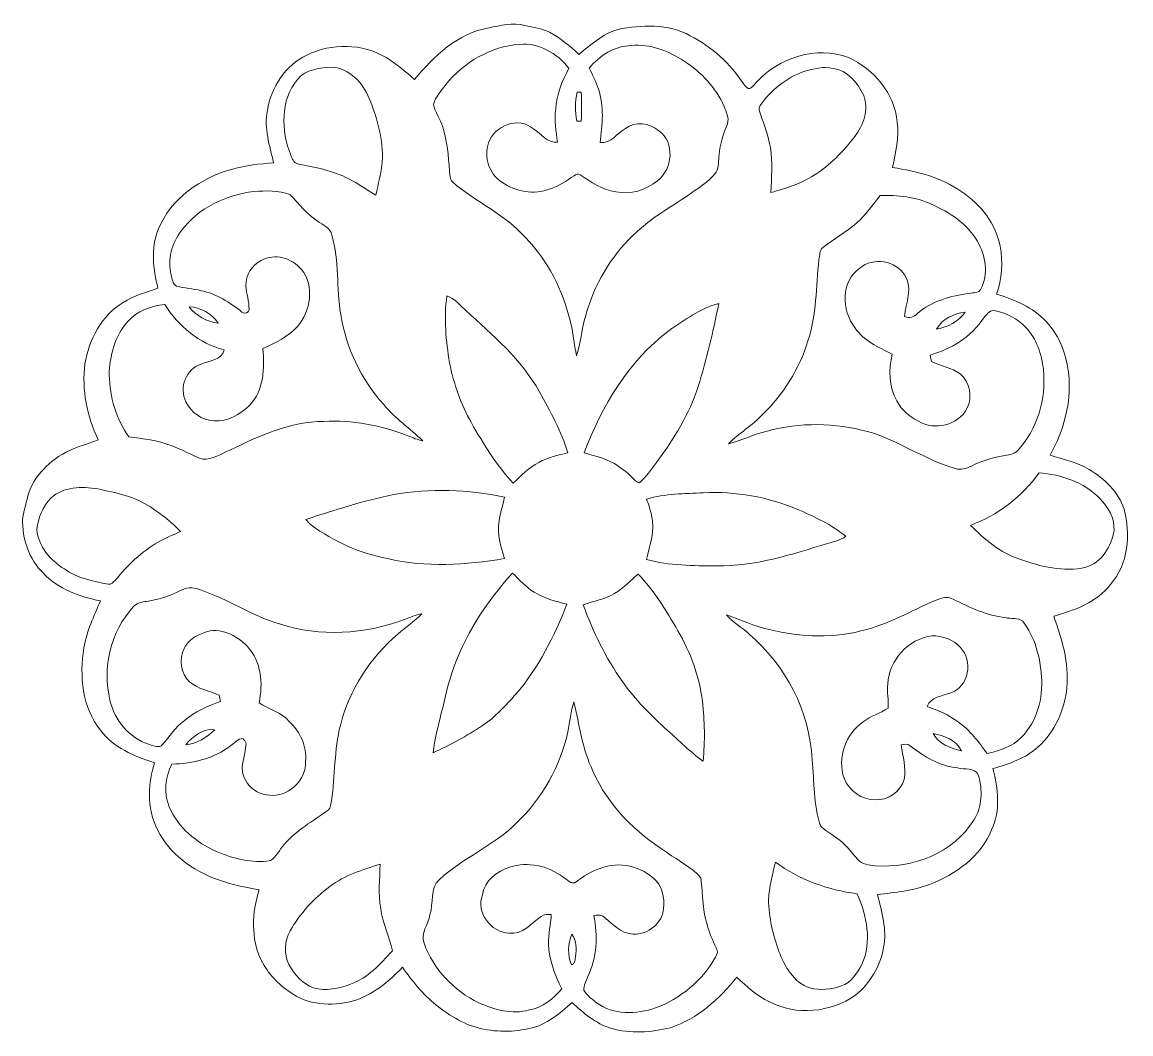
# Model space of a CAD drawing. Header units: centimetres. Extents: x -16.2 to 16.3, y -14.9 to 14.9.
import ezdxf

# ---------------------------------------------------------------- set-up
doc = ezdxf.new("R2010")
doc.units = ezdxf.units.CM
doc.header["$MEASUREMENT"] = 0
doc.layers.add('Layer 1', color=7, linetype='Continuous')

msp = doc.modelspace()

# ---------------------------------------------------------------- linework, layer by layer
at = {"layer": 'Layer 1', "color": 254, "lineweight": 9}
for points, knots in [([(-2.53051, 14.68573), (-2.18549, 14.75487), (-1.82284, 14.85189), (-1.47323, 14.75593), (-1.47323, 14.75593), (-1.23193, 14.69173), (-0.97335, 14.67444), (-0.74933, 14.55626), (-0.74933, 14.55626), (-0.43113, 14.38375), (-0.14644, 14.15586), (0.1118, 13.90362), (0.1118, 13.90362), (0.46316, 14.1869), (0.80994, 14.50722), (1.25339, 14.63705), (1.25339, 14.63705), (1.95436, 14.7778), (2.73646, 14.80814), (3.38169, 14.45325), (3.38169, 14.45325), (4.0234, 14.13363), (4.56456, 13.62669), (4.95896, 13.0312), (4.95896, 13.0312), (4.99459, 12.98534), (5.02881, 12.93489), (5.08067, 12.90526), (5.08067, 12.90526), (5.19109, 12.88304), (5.24401, 13.02379), (5.32127, 13.07671), (5.32127, 13.07671), (5.97814, 13.81402), (7.08692, 14.1675), (8.02848, 13.81084), (8.02848, 13.81084), (8.78061, 13.47429), (9.37962, 12.75427), (9.46147, 11.91819), (9.46147, 11.91819), (9.53555, 11.46452), (9.40679, 11.02319), (9.32529, 10.58222), (9.32529, 10.58222), (10.03791, 10.47744), (10.76145, 10.2947), (11.35412, 9.86679), (11.35412, 9.86679), (11.91186, 9.50589), (12.35001, 8.93439), (12.4823, 8.27646), (12.4823, 8.27646), (12.56697, 7.8055), (12.53416, 7.31832), (12.37647, 6.86712), (12.37647, 6.86712), (12.91022, 6.70695), (13.44433, 6.48082), (13.83027, 6.06349), (13.83027, 6.06349), (14.52101, 5.33712), (14.63672, 4.22481), (14.40565, 3.28431), (14.40565, 3.28431), (14.31216, 2.88037), (14.14847, 2.49761), (13.95127, 2.1346), (13.95127, 2.1346), (14.33439, 2.00337), (14.74714, 1.93705), (15.09568, 1.71938), (15.09568, 1.71938), (15.54194, 1.45162), (15.95399, 1.06216), (16.1205, 0.55663), (16.1205, 0.55663), (16.31982, -0.18668), (16.24609, -1.06298), (15.72151, -1.6627), (15.72151, -1.6627), (15.31722, -2.18587), (14.66811, -2.41976), (14.05428, -2.59121), (14.05428, -2.59121), (14.30264, -3.25866), (14.51289, -3.96281), (14.44057, -4.68389), (14.44057, -4.68389), (14.37813, -5.33723), (14.09838, -5.98281), (13.60237, -6.42273), (13.60237, -6.42273), (13.22878, -6.76316), (12.74724, -6.93426), (12.26852, -7.06478), (12.26852, -7.06478), (12.42762, -7.64934), (12.49782, -8.30092), (12.23324, -8.86501), (12.23324, -8.86501), (11.91786, -9.65064), (11.17667, -10.16676), (10.41291, -10.46627), (10.41291, -10.46627), (9.92149, -10.64795), (9.39938, -10.71039), (8.8815, -10.75801), (8.8815, -10.75801), (9.00109, -11.26672), (9.17113, -11.79306), (9.05577, -12.31976), (9.05577, -12.31976), (8.97569, -12.87009), (8.66031, -13.36892), (8.23662, -13.72099), (8.23662, -13.72099), (7.51449, -14.22794), (6.49496, -14.3313), (5.70897, -13.91114), (5.70897, -13.91114), (5.34772, -13.73511), (5.04081, -13.46946), (4.75259, -13.19359), (4.75259, -13.19359), (4.23612, -13.83036), (3.59795, -14.41667), (2.8042, -14.67314), (2.8042, -14.67314), (2.23305, -14.81178), (1.61922, -14.85376), (1.04877, -14.69078), (1.04877, -14.69078), (0.60745, -14.55108), (0.24444, -14.24593), (-0.08505, -13.93231), (-0.08505, -13.93231), (-0.38315, -14.1976), (-0.69324, -14.46148), (-1.06683, -14.61458), (-1.06683, -14.61458), (-1.5833, -14.79556), (-2.1481, -14.82378), (-2.68256, -14.71406), (-2.68256, -14.71406), (-3.20961, -14.62622), (-3.67139, -14.3253), (-4.08449, -14.00251), (-4.08449, -14.00251), (-4.47537, -13.69595), (-4.77276, -13.29449), (-5.06945, -12.90114), (-5.06945, -12.90114), (-5.48255, -13.33259), (-5.9581, -13.73616), (-6.54688, -13.8935), (-6.54688, -13.8935), (-7.14872, -14.05084), (-7.85428, -14.01592), (-8.36439, -13.62574), (-8.36439, -13.62574), (-8.72388, -13.40349), (-9.0068, -13.07682), (-9.20859, -12.70817), (-9.20859, -12.70817), (-9.52292, -12.06082), (-9.488, -11.29565), (-9.27527, -10.62219), (-9.27527, -10.62219), (-10.07678, -10.49273), (-10.90123, -10.27506), (-11.53411, -9.74131), (-11.53411, -9.74131), (-12.12325, -9.28905), (-12.52542, -8.56091), (-12.49261, -7.80809), (-12.49261, -7.80809), (-12.50143, -7.49553), (-12.43828, -7.18896), (-12.34727, -6.89228), (-12.34727, -6.89228), (-12.94205, -6.70883), (-13.55271, -6.4506), (-13.93688, -5.9366), (-13.93688, -5.9366), (-14.46852, -5.26421), (-14.55671, -4.34416), (-14.41984, -3.52254), (-14.41984, -3.52254), (-14.33975, -3.03641), (-14.13056, -2.58768), (-13.93194, -2.14177), (-13.93194, -2.14177), (-14.54613, -2.01759), (-15.17125, -1.79816), (-15.60905, -1.32791), (-15.60905, -1.32791), (-16.03873, -0.92116), (-16.23241, -0.31085), (-16.22181, 0.26806), (-16.22181, 0.26806), (-16.17455, 0.52594), (-16.10647, 0.78029), (-16.0405, 1.03394), (-16.0405, 1.03394), (-15.82707, 1.62519), (-15.31765, 2.07004), (-14.75039, 2.31381), (-14.75039, 2.31381), (-14.50979, 2.42776), (-14.24592, 2.48068), (-14.00356, 2.59074), (-14.00356, 2.59074), (-14.33164, 3.2776), (-14.48651, 4.05795), (-14.38985, 4.81677), (-14.38985, 4.81677), (-14.27767, 5.53185), (-13.9016, 6.2367), (-13.26837, 6.61735), (-13.26837, 6.61735), (-12.96039, 6.83043), (-12.59104, 6.91298), (-12.24461, 7.03892), (-12.24461, 7.03892), (-12.38784, 7.60195), (-12.4598, 8.20697), (-12.2372, 8.76118), (-12.2372, 8.76118), (-11.87207, 9.67629), (-10.98695, 10.28447), (-10.05949, 10.53318), (-10.05949, 10.53318), (-9.66685, 10.65277), (-9.25799, 10.68664), (-8.85158, 10.72121), (-8.85158, 10.72121), (-8.96553, 11.22392), (-9.13698, 11.74109), (-9.0315, 12.26074), (-9.0315, 12.26074), (-8.91931, 12.93772), (-8.50799, 13.59318), (-7.87192, 13.88634), (-7.87192, 13.88634), (-7.14908, 14.24405), (-6.24314, 14.23029), (-5.54711, 13.81437), (-5.54711, 13.81437), (-5.24408, 13.63304), (-4.97561, 13.40232), (-4.71632, 13.16385), (-4.71632, 13.16385), (-4.14623, 13.84435), (-3.44244, 14.53474), (-2.53051, 14.68573), (-2.53051, 14.68573), (-2.53051, 14.68573), (-2.53051, 14.68573), (-2.53051, 14.68573)], [0, 0, 0, 0, 0.01515152, 0.01515152, 0.01515152, 0.01515152, 0.03030303, 0.03030303, 0.03030303, 0.03030303, 0.04545455, 0.04545455, 0.04545455, 0.04545455, 0.06060606, 0.06060606, 0.06060606, 0.06060606, 0.07575758, 0.07575758, 0.07575758, 0.07575758, 0.09090909, 0.09090909, 0.09090909, 0.09090909, 0.10606061, 0.10606061, 0.10606061, 0.10606061, 0.12121212, 0.12121212, 0.12121212, 0.12121212, 0.13636364, 0.13636364, 0.13636364, 0.13636364, 0.15151515, 0.15151515, 0.15151515, 0.15151515, 0.16666667, 0.16666667, 0.16666667, 0.16666667, 0.18181818, 0.18181818, 0.18181818, 0.18181818, 0.1969697, 0.1969697, 0.1969697, 0.1969697, 0.21212121, 0.21212121, 0.21212121, 0.21212121, 0.22727273, 0.22727273, 0.22727273, 0.22727273, 0.24242424, 0.24242424, 0.24242424, 0.24242424, 0.25757576, 0.25757576, 0.25757576, 0.25757576, 0.27272727, 0.27272727, 0.27272727, 0.27272727, 0.28787879, 0.28787879, 0.28787879, 0.28787879, 0.3030303, 0.3030303, 0.3030303, 0.3030303, 0.31818182, 0.31818182, 0.31818182, 0.31818182, 0.33333333, 0.33333333, 0.33333333, 0.33333333, 0.34848485, 0.34848485, 0.34848485, 0.34848485, 0.36363636, 0.36363636, 0.36363636, 0.36363636, 0.37878788, 0.37878788, 0.37878788, 0.37878788, 0.39393939, 0.39393939, 0.39393939, 0.39393939, 0.40909091, 0.40909091, 0.40909091, 0.40909091, 0.42424242, 0.42424242, 0.42424242, 0.42424242, 0.43939394, 0.43939394, 0.43939394, 0.43939394, 0.45454545, 0.45454545, 0.45454545, 0.45454545, 0.46969697, 0.46969697, 0.46969697, 0.46969697, 0.48484848, 0.48484848, 0.48484848, 0.48484848, 0.5, 0.5, 0.5, 0.5, 0.51515152, 0.51515152, 0.51515152, 0.51515152, 0.53030303, 0.53030303, 0.53030303, 0.53030303, 0.54545455, 0.54545455, 0.54545455, 0.54545455, 0.56060606, 0.56060606, 0.56060606, 0.56060606, 0.57575758, 0.57575758, 0.57575758, 0.57575758, 0.59090909, 0.59090909, 0.59090909, 0.59090909, 0.60606061, 0.60606061, 0.60606061, 0.60606061, 0.62121212, 0.62121212, 0.62121212, 0.62121212, 0.63636364, 0.63636364, 0.63636364, 0.63636364, 0.65151515, 0.65151515, 0.65151515, 0.65151515, 0.66666667, 0.66666667, 0.66666667, 0.66666667, 0.68181818, 0.68181818, 0.68181818, 0.68181818, 0.6969697, 0.6969697, 0.6969697, 0.6969697, 0.71212121, 0.71212121, 0.71212121, 0.71212121, 0.72727273, 0.72727273, 0.72727273, 0.72727273, 0.74242424, 0.74242424, 0.74242424, 0.74242424, 0.75757576, 0.75757576, 0.75757576, 0.75757576, 0.77272727, 0.77272727, 0.77272727, 0.77272727, 0.78787879, 0.78787879, 0.78787879, 0.78787879, 0.8030303, 0.8030303, 0.8030303, 0.8030303, 0.81818182, 0.81818182, 0.81818182, 0.81818182, 0.83333333, 0.83333333, 0.83333333, 0.83333333, 0.84848485, 0.84848485, 0.84848485, 0.84848485, 0.86363636, 0.86363636, 0.86363636, 0.86363636, 0.87878788, 0.87878788, 0.87878788, 0.87878788, 0.89393939, 0.89393939, 0.89393939, 0.89393939, 0.90909091, 0.90909091, 0.90909091, 0.90909091, 0.92424242, 0.92424242, 0.92424242, 0.92424242, 0.93939394, 0.93939394, 0.93939394, 0.93939394, 0.95454545, 0.95454545, 0.95454545, 0.95454545, 0.96969697, 0.96969697, 0.96969697, 0.96969697, 1, 1, 1, 1]), ([(-3.79416, 13.0185), (-3.92821, 12.83753), (-4.09331, 12.65937), (-4.15576, 12.43783), (-4.15576, 12.43783), (-4.1046, 12.20429), (-3.95291, 12.00391), (-3.88235, 11.77496), (-3.88235, 11.77496), (-3.75429, 11.35904), (-3.71619, 10.92124), (-3.68727, 10.48873), (-3.68727, 10.48873), (-3.66681, 10.37725), (-3.68762, 10.24002), (-3.59484, 10.15889), (-3.59484, 10.15889), (-2.91539, 9.56939), (-2.05708, 9.20568), (-1.45136, 8.52658), (-1.45136, 8.52658), (-0.80543, 7.85278), (-0.35634, 6.99941), (-0.14538, 6.09171), (-0.14538, 6.09171), (-0.0533, 5.75022), (-0.03143, 5.39533), (0.04653, 5.05066), (0.04653, 5.05066), (0.18659, 5.49904), (0.20669, 5.97671), (0.36721, 6.42015), (0.36721, 6.42015), (0.64626, 7.2901), (1.13768, 8.09902), (1.8263, 8.70474), (1.8263, 8.70474), (2.26939, 9.12489), (2.80808, 9.41982), (3.30902, 9.76236), (3.30902, 9.76236), (3.60183, 9.96874), (3.92074, 10.15395), (4.14122, 10.44464), (4.14122, 10.44464), (4.24036, 10.59704), (4.2019, 10.78718), (4.23118, 10.95828), (4.23118, 10.95828), (4.24706, 11.2779), (4.36841, 11.57423), (4.47354, 11.87127), (4.47354, 11.87127), (4.54092, 12.04907), (4.4305, 12.21629), (4.379, 12.37927), (4.379, 12.37927), (4.13805, 12.93313), (3.70449, 13.38222), (3.20425, 13.71065), (3.20425, 13.71065), (2.74634, 14.00628), (2.20836, 14.22042), (1.65308, 14.16538), (1.65308, 14.16538), (1.16061, 14.15868), (0.71787, 13.87187), (0.41448, 13.50004), (0.41448, 13.50004), (0.51185, 13.29931), (0.62227, 13.10246), (0.68718, 12.88797), (0.68718, 12.88797), (0.86357, 12.37997), (0.80077, 11.84164), (0.73833, 11.32023), (0.73833, 11.32023), (1.05371, 11.28425), (1.2361, 11.59363), (1.48022, 11.7291), (1.48022, 11.7291), (1.76527, 11.94994), (2.20024, 11.89455), (2.46377, 11.66489), (2.46377, 11.66489), (2.94002, 11.32199), (2.87017, 10.52683), (2.41826, 10.19416), (2.41826, 10.19416), (2.08171, 9.92147), (1.62839, 9.77471), (1.198, 9.87278), (1.198, 9.87278), (0.80359, 9.92394), (0.46951, 10.15254), (0.15025, 10.37161), (0.15025, 10.37161), (0.09381, 10.41818), (0.02819, 10.36985), (-0.02402, 10.34233), (-0.02402, 10.34233), (-0.24945, 10.19452), (-0.47346, 10.03471), (-0.73416, 9.95533), (-0.73416, 9.95533), (-1.19807, 9.77542), (-1.75087, 9.86573), (-2.15021, 10.15536), (-2.15021, 10.15536), (-2.52663, 10.38995), (-2.67338, 10.89584), (-2.54144, 11.30788), (-2.54144, 11.30788), (-2.3647, 11.81835), (-1.65315, 12.09352), (-1.21994, 11.71993), (-1.21994, 11.71993), (-0.99663, 11.58199), (-0.81178, 11.29342), (-0.51791, 11.32411), (-0.51791, 11.32411), (-0.54649, 11.64867), (-0.62092, 11.97146), (-0.56483, 12.29919), (-0.56483, 12.29919), (-0.55001, 12.72781), (-0.37257, 13.12539), (-0.17889, 13.49969), (-0.17889, 13.49969), (-0.52179, 13.93643), (-1.05696, 14.25605), (-1.62704, 14.1989), (-1.62704, 14.1989), (-2.47583, 14.14704), (-3.26288, 13.66832), (-3.79416, 13.0185), (-3.79416, 13.0185), (-3.79416, 13.0185), (-3.79416, 13.0185), (-3.79416, 13.0185)], [0, 0, 0, 0, 0.02777778, 0.02777778, 0.02777778, 0.02777778, 0.05555556, 0.05555556, 0.05555556, 0.05555556, 0.08333333, 0.08333333, 0.08333333, 0.08333333, 0.11111111, 0.11111111, 0.11111111, 0.11111111, 0.13888889, 0.13888889, 0.13888889, 0.13888889, 0.16666667, 0.16666667, 0.16666667, 0.16666667, 0.19444444, 0.19444444, 0.19444444, 0.19444444, 0.22222222, 0.22222222, 0.22222222, 0.22222222, 0.25, 0.25, 0.25, 0.25, 0.27777778, 0.27777778, 0.27777778, 0.27777778, 0.30555556, 0.30555556, 0.30555556, 0.30555556, 0.33333333, 0.33333333, 0.33333333, 0.33333333, 0.36111111, 0.36111111, 0.36111111, 0.36111111, 0.38888889, 0.38888889, 0.38888889, 0.38888889, 0.41666667, 0.41666667, 0.41666667, 0.41666667, 0.44444444, 0.44444444, 0.44444444, 0.44444444, 0.47222222, 0.47222222, 0.47222222, 0.47222222, 0.5, 0.5, 0.5, 0.5, 0.52777778, 0.52777778, 0.52777778, 0.52777778, 0.55555556, 0.55555556, 0.55555556, 0.55555556, 0.58333333, 0.58333333, 0.58333333, 0.58333333, 0.61111111, 0.61111111, 0.61111111, 0.61111111, 0.63888889, 0.63888889, 0.63888889, 0.63888889, 0.66666667, 0.66666667, 0.66666667, 0.66666667, 0.69444444, 0.69444444, 0.69444444, 0.69444444, 0.72222222, 0.72222222, 0.72222222, 0.72222222, 0.75, 0.75, 0.75, 0.75, 0.77777778, 0.77777778, 0.77777778, 0.77777778, 0.80555556, 0.80555556, 0.80555556, 0.80555556, 0.83333333, 0.83333333, 0.83333333, 0.83333333, 0.86111111, 0.86111111, 0.86111111, 0.86111111, 0.88888889, 0.88888889, 0.88888889, 0.88888889, 0.91666667, 0.91666667, 0.91666667, 0.91666667, 0.94444444, 0.94444444, 0.94444444, 0.94444444, 1, 1, 1, 1]), ([(-8.14603, 13.17337), (-8.65755, 12.55777), (-8.63004, 11.66101), (-8.34606, 10.94946), (-8.34606, 10.94946), (-8.30478, 10.85174), (-8.26597, 10.72157), (-8.14991, 10.69229), (-8.14991, 10.69229), (-7.6352, 10.59315), (-7.10921, 10.49473), (-6.63931, 10.25167), (-6.63931, 10.25167), (-6.36168, 10.11479), (-6.11685, 9.92076), (-5.84344, 9.77577), (-5.84344, 9.77577), (-5.77889, 10.10103), (-5.69316, 10.42276), (-5.65788, 10.75296), (-5.65788, 10.75296), (-5.62896, 11.39396), (-5.79935, 12.02614), (-6.04241, 12.61422), (-6.04241, 12.61422), (-6.22727, 13.06613), (-6.61497, 13.49934), (-7.13249, 13.52932), (-7.13249, 13.52932), (-7.49021, 13.51133), (-7.9019, 13.47006), (-8.14603, 13.17337), (-8.14603, 13.17337), (-8.14603, 13.17337), (-8.14603, 13.17337), (-8.14603, 13.17337)], [0, 0, 0, 0, 0.1, 0.1, 0.1, 0.1, 0.2, 0.2, 0.2, 0.2, 0.3, 0.3, 0.3, 0.3, 0.4, 0.4, 0.4, 0.4, 0.5, 0.5, 0.5, 0.5, 0.6, 0.6, 0.6, 0.6, 0.7, 0.7, 0.7, 0.7, 0.8, 0.8, 0.8, 0.8, 1, 1, 1, 1]), ([(6.72074, 13.40585), (6.20145, 13.21641), (5.74919, 12.85199), (5.43169, 12.40185), (5.43169, 12.40185), (5.3703, 12.32494), (5.41934, 12.22652), (5.44439, 12.14573), (5.44439, 12.14573), (5.56821, 11.82823), (5.68039, 11.50403), (5.73754, 11.16712), (5.73754, 11.16712), (5.80281, 10.73144), (5.77282, 10.28977), (5.7513, 9.85197), (5.7513, 9.85197), (6.19016, 9.96944), (6.63219, 10.10844), (7.01742, 10.35574), (7.01742, 10.35574), (7.48662, 10.64889), (7.8722, 11.05882), (8.21157, 11.49097), (8.21157, 11.49097), (8.47087, 11.82717), (8.62891, 12.28649), (8.47616, 12.70171), (8.47616, 12.70171), (8.29906, 13.06507), (8.00908, 13.44713), (7.57552, 13.4951), (7.57552, 13.4951), (7.28941, 13.56813), (6.99696, 13.47605), (6.72074, 13.40585), (6.72074, 13.40585), (6.72074, 13.40585), (6.72074, 13.40585), (6.72074, 13.40585)], [0, 0, 0, 0, 0.09090909, 0.09090909, 0.09090909, 0.09090909, 0.18181818, 0.18181818, 0.18181818, 0.18181818, 0.27272727, 0.27272727, 0.27272727, 0.27272727, 0.36363636, 0.36363636, 0.36363636, 0.36363636, 0.45454545, 0.45454545, 0.45454545, 0.45454545, 0.54545455, 0.54545455, 0.54545455, 0.54545455, 0.63636364, 0.63636364, 0.63636364, 0.63636364, 0.72727273, 0.72727273, 0.72727273, 0.72727273, 0.81818182, 0.81818182, 0.81818182, 0.81818182, 1, 1, 1, 1]), ([(0.0617, 12.79237), (-0.00815, 12.51403), (-0.00568, 12.22793), (0.05606, 11.94782), (0.05606, 11.94782), (0.08746, 11.94782), (0.15096, 11.94782), (0.18271, 11.94782), (0.18271, 11.94782), (0.19505, 12.22969), (0.19505, 12.51227), (0.18235, 12.79414), (0.18235, 12.79414), (0.15201, 12.79378), (0.09169, 12.79272), (0.0617, 12.79237), (0.0617, 12.79237), (0.0617, 12.79237), (0.0617, 12.79237), (0.0617, 12.79237)], [0, 0, 0, 0, 0.16666667, 0.16666667, 0.16666667, 0.16666667, 0.33333333, 0.33333333, 0.33333333, 0.33333333, 0.5, 0.5, 0.5, 0.5, 0.66666667, 0.66666667, 0.66666667, 0.66666667, 1, 1, 1, 1]), ([(-9.43014, 9.87702), (-10.24858, 9.78247), (-11.0628, 9.393), (-11.56339, 8.72414), (-11.56339, 8.72414), (-11.83644, 8.35937), (-11.97438, 7.881), (-11.86008, 7.4305), (-11.86008, 7.4305), (-11.82374, 7.32291), (-11.82057, 7.16133), (-11.70486, 7.0996), (-11.70486, 7.0996), (-11.46638, 7.03574), (-11.21697, 7.0308), (-10.97814, 6.9666), (-10.97814, 6.9666), (-10.52552, 6.88052), (-10.13569, 6.6177), (-9.77798, 6.33971), (-9.77798, 6.33971), (-9.70319, 6.27233), (-9.58218, 6.31114), (-9.57089, 6.41239), (-9.57089, 6.41239), (-9.56666, 6.64945), (-9.65204, 6.87805), (-9.66086, 7.11371), (-9.66086, 7.11371), (-9.68766, 7.42415), (-9.48058, 7.71555), (-9.21036, 7.85101), (-9.21036, 7.85101), (-8.82724, 8.08067), (-8.30548, 7.92263), (-8.03208, 7.59031), (-8.03208, 7.59031), (-7.63803, 7.10877), (-7.76326, 6.36017), (-8.15274, 5.9132), (-8.15274, 5.9132), (-8.42543, 5.61334), (-8.79937, 5.42849), (-9.16661, 5.27009), (-9.16661, 5.27009), (-9.10981, 4.69859), (-9.13205, 4.04772), (-9.54973, 3.60533), (-9.54973, 3.60533), (-9.83161, 3.3471), (-10.19602, 3.09522), (-10.60031, 3.14954), (-10.60031, 3.14954), (-10.94744, 3.16683), (-11.28258, 3.38379), (-11.4244, 3.70305), (-11.4244, 3.70305), (-11.63324, 4.11122), (-11.42299, 4.67989), (-10.97425, 4.81148), (-10.97425, 4.81148), (-10.7453, 4.92331), (-10.37523, 4.91837), (-10.30327, 5.22846), (-10.30327, 5.22846), (-11.03423, 5.41861), (-11.64806, 5.92732), (-12.04564, 6.56161), (-12.04564, 6.56161), (-12.44957, 6.52139), (-12.85844, 6.36829), (-13.13467, 6.06137), (-13.13467, 6.06137), (-13.51425, 5.63557), (-13.6656, 5.05313), (-13.67794, 4.49327), (-13.67794, 4.49327), (-13.65784, 3.8484), (-13.47968, 3.19752), (-13.09692, 2.67153), (-13.09692, 2.67153), (-12.67888, 2.6232), (-12.25484, 2.57593), (-11.86043, 2.41859), (-11.86043, 2.41859), (-11.5394, 2.3117), (-11.25083, 2.12931), (-10.93263, 2.01677), (-10.93263, 2.01677), (-10.64264, 2.01395), (-10.39004, 2.17482), (-10.13216, 2.28347), (-10.13216, 2.28347), (-9.27033, 2.70928), (-8.36051, 3.12485), (-7.37909, 3.12944), (-7.37909, 3.12944), (-6.53559, 3.17389), (-5.69069, 3.01478), (-4.90717, 2.7054), (-4.90717, 2.7054), (-4.76394, 2.64895), (-4.62072, 2.58792), (-4.46867, 2.55723), (-4.46867, 2.55723), (-4.84403, 2.91953), (-5.27935, 3.21869), (-5.61626, 3.62086), (-5.61626, 3.62086), (-6.28195, 4.35816), (-6.72504, 5.29126), (-6.8792, 6.27233), (-6.8792, 6.27233), (-7.00973, 7.04104), (-6.91377, 7.84114), (-7.13849, 8.59396), (-7.13849, 8.59396), (-7.17095, 8.81833), (-7.40943, 8.89171), (-7.56253, 9.01342), (-7.56253, 9.01342), (-7.8825, 9.21732), (-8.10757, 9.52635), (-8.37145, 9.79059), (-8.37145, 9.79059), (-8.71013, 9.91053), (-9.07701, 9.90877), (-9.43014, 9.87702), (-9.43014, 9.87702), (-9.43014, 9.87702), (-9.43014, 9.87702), (-9.43014, 9.87702)], [0, 0, 0, 0, 0.02941176, 0.02941176, 0.02941176, 0.02941176, 0.05882353, 0.05882353, 0.05882353, 0.05882353, 0.08823529, 0.08823529, 0.08823529, 0.08823529, 0.11764706, 0.11764706, 0.11764706, 0.11764706, 0.14705882, 0.14705882, 0.14705882, 0.14705882, 0.17647059, 0.17647059, 0.17647059, 0.17647059, 0.20588235, 0.20588235, 0.20588235, 0.20588235, 0.23529412, 0.23529412, 0.23529412, 0.23529412, 0.26470588, 0.26470588, 0.26470588, 0.26470588, 0.29411765, 0.29411765, 0.29411765, 0.29411765, 0.32352941, 0.32352941, 0.32352941, 0.32352941, 0.35294118, 0.35294118, 0.35294118, 0.35294118, 0.38235294, 0.38235294, 0.38235294, 0.38235294, 0.41176471, 0.41176471, 0.41176471, 0.41176471, 0.44117647, 0.44117647, 0.44117647, 0.44117647, 0.47058824, 0.47058824, 0.47058824, 0.47058824, 0.5, 0.5, 0.5, 0.5, 0.52941176, 0.52941176, 0.52941176, 0.52941176, 0.55882353, 0.55882353, 0.55882353, 0.55882353, 0.58823529, 0.58823529, 0.58823529, 0.58823529, 0.61764706, 0.61764706, 0.61764706, 0.61764706, 0.64705882, 0.64705882, 0.64705882, 0.64705882, 0.67647059, 0.67647059, 0.67647059, 0.67647059, 0.70588235, 0.70588235, 0.70588235, 0.70588235, 0.73529412, 0.73529412, 0.73529412, 0.73529412, 0.76470588, 0.76470588, 0.76470588, 0.76470588, 0.79411765, 0.79411765, 0.79411765, 0.79411765, 0.82352941, 0.82352941, 0.82352941, 0.82352941, 0.85294118, 0.85294118, 0.85294118, 0.85294118, 0.88235294, 0.88235294, 0.88235294, 0.88235294, 0.91176471, 0.91176471, 0.91176471, 0.91176471, 0.94117647, 0.94117647, 0.94117647, 0.94117647, 1, 1, 1, 1]), ([(8.96123, 9.76413), (8.74109, 9.48896), (8.54142, 9.19333), (8.27119, 8.96332), (8.27119, 8.96332), (7.96428, 8.68498), (7.59421, 8.49025), (7.27248, 8.23131), (7.27248, 8.23131), (7.17688, 8.14347), (7.18922, 7.99495), (7.16241, 7.88029), (7.16241, 7.88029), (7.06963, 7.08302), (7.09856, 6.2614), (6.83786, 5.49164), (6.83786, 5.49164), (6.5888, 4.67178), (6.11996, 3.92707), (5.50612, 3.33122), (5.50612, 3.33122), (5.20203, 3.0102), (4.8175, 2.78195), (4.50212, 2.47433), (4.50212, 2.47433), (4.89123, 2.56323), (5.2493, 2.75408), (5.63877, 2.84474), (5.63877, 2.84474), (6.59973, 3.10862), (7.63267, 3.09028), (8.59222, 2.83063), (8.59222, 2.83063), (9.49957, 2.58051), (10.27003, 1.99772), (11.17456, 1.74302), (11.17456, 1.74302), (11.32942, 1.69328), (11.49629, 1.74902), (11.6374, 1.81746), (11.6374, 1.81746), (11.93373, 1.95927), (12.247, 2.0711), (12.57261, 2.12084), (12.57261, 2.12084), (12.71584, 2.15189), (12.88341, 2.15048), (12.98783, 2.26901), (12.98783, 2.26901), (13.58332, 2.89272), (13.83803, 3.79407), (13.75301, 4.6432), (13.75301, 4.6432), (13.69974, 5.09335), (13.55827, 5.55902), (13.23442, 5.89063), (13.23442, 5.89063), (13.003, 6.14604), (12.67598, 6.30338), (12.34296, 6.37146), (12.34296, 6.37146), (12.18773, 6.42403), (12.10554, 6.28997), (12.02546, 6.19507), (12.02546, 6.19507), (11.82226, 5.90932), (11.57707, 5.65074), (11.28145, 5.45883), (11.28145, 5.45883), (11.02604, 5.27362), (10.71982, 5.18437), (10.43019, 5.06936), (10.43019, 5.06936), (10.4436, 5.00868), (10.45771, 4.94765), (10.47147, 4.88697), (10.47147, 4.88697), (10.74734, 4.75927), (11.05532, 4.70071), (11.30896, 4.52749), (11.30896, 4.52749), (11.60777, 4.28796), (11.67232, 3.84028), (11.50864, 3.50338), (11.50864, 3.50338), (11.25181, 3.01655), (10.55155, 2.85004), (10.08624, 3.13191), (10.08624, 3.13191), (9.82483, 3.26808), (9.58388, 3.45999), (9.45018, 3.72916), (9.45018, 3.72916), (9.20147, 4.14614), (9.21805, 4.6485), (9.30801, 5.10781), (9.30801, 5.10781), (8.91254, 5.31101), (8.46946, 5.49375), (8.21898, 5.88357), (8.21898, 5.88357), (7.81964, 6.38134), (7.79953, 7.25023), (8.36644, 7.63088), (8.36644, 7.63088), (8.75379, 7.96531), (9.41737, 7.8496), (9.68336, 7.41992), (9.68336, 7.41992), (9.93877, 7.05409), (9.70453, 6.60147), (9.67772, 6.20531), (9.67772, 6.20531), (9.81283, 6.1605), (9.95571, 6.1792), (10.05131, 6.29879), (10.05131, 6.29879), (10.47852, 6.66039), (11.03168, 6.81808), (11.57707, 6.88899), (11.57707, 6.88899), (11.69137, 6.92039), (11.85577, 6.88581), (11.91609, 7.00787), (11.91609, 7.00787), (12.13834, 7.45449), (12.07026, 8.002), (11.81379, 8.41934), (11.81379, 8.41934), (11.51393, 8.93087), (10.99676, 9.27094), (10.46618, 9.50836), (10.46618, 9.50836), (9.99698, 9.72179), (9.47205, 9.7793), (8.96123, 9.76413), (8.96123, 9.76413), (8.96123, 9.76413), (8.96123, 9.76413), (8.96123, 9.76413)], [0, 0, 0, 0, 0.02777778, 0.02777778, 0.02777778, 0.02777778, 0.05555556, 0.05555556, 0.05555556, 0.05555556, 0.08333333, 0.08333333, 0.08333333, 0.08333333, 0.11111111, 0.11111111, 0.11111111, 0.11111111, 0.13888889, 0.13888889, 0.13888889, 0.13888889, 0.16666667, 0.16666667, 0.16666667, 0.16666667, 0.19444444, 0.19444444, 0.19444444, 0.19444444, 0.22222222, 0.22222222, 0.22222222, 0.22222222, 0.25, 0.25, 0.25, 0.25, 0.27777778, 0.27777778, 0.27777778, 0.27777778, 0.30555556, 0.30555556, 0.30555556, 0.30555556, 0.33333333, 0.33333333, 0.33333333, 0.33333333, 0.36111111, 0.36111111, 0.36111111, 0.36111111, 0.38888889, 0.38888889, 0.38888889, 0.38888889, 0.41666667, 0.41666667, 0.41666667, 0.41666667, 0.44444444, 0.44444444, 0.44444444, 0.44444444, 0.47222222, 0.47222222, 0.47222222, 0.47222222, 0.5, 0.5, 0.5, 0.5, 0.52777778, 0.52777778, 0.52777778, 0.52777778, 0.55555556, 0.55555556, 0.55555556, 0.55555556, 0.58333333, 0.58333333, 0.58333333, 0.58333333, 0.61111111, 0.61111111, 0.61111111, 0.61111111, 0.63888889, 0.63888889, 0.63888889, 0.63888889, 0.66666667, 0.66666667, 0.66666667, 0.66666667, 0.69444444, 0.69444444, 0.69444444, 0.69444444, 0.72222222, 0.72222222, 0.72222222, 0.72222222, 0.75, 0.75, 0.75, 0.75, 0.77777778, 0.77777778, 0.77777778, 0.77777778, 0.80555556, 0.80555556, 0.80555556, 0.80555556, 0.83333333, 0.83333333, 0.83333333, 0.83333333, 0.86111111, 0.86111111, 0.86111111, 0.86111111, 0.88888889, 0.88888889, 0.88888889, 0.88888889, 0.91666667, 0.91666667, 0.91666667, 0.91666667, 0.94444444, 0.94444444, 0.94444444, 0.94444444, 1, 1, 1, 1]), ([(-3.76029, 6.81667), (-3.85801, 6.16121), (-3.78463, 5.49552), (-3.68621, 4.84499), (-3.68621, 4.84499), (-3.55321, 4.23539), (-3.3613, 3.63109), (-3.0438, 3.09028), (-3.0438, 3.09028), (-2.6882, 2.46269), (-2.30156, 1.84391), (-1.81119, 1.31157), (-1.81119, 1.31157), (-1.58083, 1.5377), (-1.35788, 1.78041), (-1.0626, 1.92399), (-1.0626, 1.92399), (-0.79908, 2.07428), (-0.49957, 2.13249), (-0.20994, 2.20904), (-0.20994, 2.20904), (-0.40926, 2.83804), (-0.71864, 3.42506), (-1.04108, 3.99797), (-1.04108, 3.99797), (-1.5773, 4.94518), (-2.40986, 5.66273), (-3.20361, 6.38628), (-3.20361, 6.38628), (-3.37929, 6.54009), (-3.53451, 6.73341), (-3.76029, 6.81667), (-3.76029, 6.81667), (-3.76029, 6.81667), (-3.76029, 6.81667), (-3.76029, 6.81667)], [0, 0, 0, 0, 0.1, 0.1, 0.1, 0.1, 0.2, 0.2, 0.2, 0.2, 0.3, 0.3, 0.3, 0.3, 0.4, 0.4, 0.4, 0.4, 0.5, 0.5, 0.5, 0.5, 0.6, 0.6, 0.6, 0.6, 0.7, 0.7, 0.7, 0.7, 0.8, 0.8, 0.8, 0.8, 1, 1, 1, 1]), ([(2.7601, 5.79467), (1.56771, 4.90426), (0.79372, 3.5757), (0.26596, 2.20763), (0.26596, 2.20763), (0.56441, 2.1092), (0.88438, 2.05664), (1.15531, 1.88872), (1.15531, 1.88872), (1.3504, 1.77406), (1.53384, 1.63648), (1.68766, 1.46997), (1.68766, 1.46997), (1.74798, 1.41458), (1.80337, 1.33732), (1.89156, 1.32815), (1.89156, 1.32815), (2.09194, 1.49643), (2.23587, 1.72185), (2.39744, 1.92541), (2.39744, 1.92541), (2.8931, 2.61297), (3.35947, 3.34075), (3.6177, 4.15461), (3.6177, 4.15461), (3.86817, 4.95294), (4.05232, 5.77139), (4.22201, 6.58983), (4.22201, 6.58983), (3.67662, 6.45119), (3.21448, 6.11005), (2.7601, 5.79467), (2.7601, 5.79467), (2.7601, 5.79467), (2.7601, 5.79467), (2.7601, 5.79467)], [0, 0, 0, 0, 0.1, 0.1, 0.1, 0.1, 0.2, 0.2, 0.2, 0.2, 0.3, 0.3, 0.3, 0.3, 0.4, 0.4, 0.4, 0.4, 0.5, 0.5, 0.5, 0.5, 0.6, 0.6, 0.6, 0.6, 0.7, 0.7, 0.7, 0.7, 0.8, 0.8, 0.8, 0.8, 1, 1, 1, 1]), ([(-11.32597, 6.49564), (-11.12948, 6.22753), (-10.81057, 6.04832), (-10.47965, 6.01763), (-10.47965, 6.01763), (-10.65534, 6.30126), (-10.9986, 6.4713), (-11.32597, 6.49564), (-11.32597, 6.49564), (-11.32597, 6.49564), (-11.32597, 6.49564), (-11.32597, 6.49564)], [0, 0, 0, 0, 0.25, 0.25, 0.25, 0.25, 0.5, 0.5, 0.5, 0.5, 1, 1, 1, 1]), ([(10.61752, 5.83912), (10.9449, 5.89345), (11.26028, 6.06737), (11.45466, 6.34007), (11.45466, 6.34007), (11.12446, 6.29421), (10.7865, 6.1411), (10.61752, 5.83912), (10.61752, 5.83912), (10.61752, 5.83912), (10.61752, 5.83912), (10.61752, 5.83912)], [0, 0, 0, 0, 0.25, 0.25, 0.25, 0.25, 0.5, 0.5, 0.5, 0.5, 1, 1, 1, 1]), ([(13.62812, 1.61955), (13.12295, 0.92352), (12.4181, 0.38094), (11.61376, 0.0772), (11.61376, 0.0772), (12.02863, -0.3352), (12.49006, -0.73525), (13.05698, -0.91763), (13.05698, -0.91763), (13.67504, -1.12789), (14.34638, -1.3131), (14.99902, -1.15188), (14.99902, -1.15188), (15.46716, -1.015), (15.75079, -0.53663), (15.82593, -0.07696), (15.82593, -0.07696), (15.85274, 0.28464), (15.65166, 0.61731), (15.4093, 0.86848), (15.4093, 0.86848), (14.94152, 1.3465), (14.28112, 1.56592), (13.62812, 1.61955), (13.62812, 1.61955), (13.62812, 1.61955), (13.62812, 1.61955), (13.62812, 1.61955)], [0, 0, 0, 0, 0.125, 0.125, 0.125, 0.125, 0.25, 0.25, 0.25, 0.25, 0.375, 0.375, 0.375, 0.375, 0.5, 0.5, 0.5, 0.5, 0.625, 0.625, 0.625, 0.625, 0.75, 0.75, 0.75, 0.75, 1, 1, 1, 1]), ([(-15.3935, 0.8766), (-15.63057, 0.62789), (-15.76215, 0.28993), (-15.80625, -0.04733), (-15.80625, -0.04733), (-15.74945, -0.53804), (-15.40655, -0.95432), (-14.99416, -1.20479), (-14.99416, -1.20479), (-14.61527, -1.46973), (-14.15278, -1.56815), (-13.70617, -1.65), (-13.70617, -1.65), (-13.62044, -1.67399), (-13.558, -1.59602), (-13.50438, -1.5424), (-13.50438, -1.5424), (-13.14313, -1.10425), (-12.73144, -0.69679), (-12.23544, -0.41316), (-12.23544, -0.41316), (-12.02483, -0.29886), (-11.80364, -0.20643), (-11.58844, -0.10201), (-11.58844, -0.10201), (-11.84526, 0.17563), (-12.149, 0.40846), (-12.46404, 0.61589), (-12.46404, 0.61589), (-12.92653, 0.92352), (-13.48004, 1.03746), (-14.01555, 1.14647), (-14.01555, 1.14647), (-14.48192, 1.22867), (-15.02591, 1.21491), (-15.3935, 0.8766), (-15.3935, 0.8766), (-15.3935, 0.8766), (-15.3935, 0.8766), (-15.3935, 0.8766)], [0, 0, 0, 0, 0.09090909, 0.09090909, 0.09090909, 0.09090909, 0.18181818, 0.18181818, 0.18181818, 0.18181818, 0.27272727, 0.27272727, 0.27272727, 0.27272727, 0.36363636, 0.36363636, 0.36363636, 0.36363636, 0.45454545, 0.45454545, 0.45454545, 0.45454545, 0.54545455, 0.54545455, 0.54545455, 0.54545455, 0.63636364, 0.63636364, 0.63636364, 0.63636364, 0.72727273, 0.72727273, 0.72727273, 0.72727273, 0.81818182, 0.81818182, 0.81818182, 0.81818182, 1, 1, 1, 1]), ([(-5.33439, 0.9789), (-6.20786, 0.80004), (-7.05876, 0.52876), (-7.90402, 0.24865), (-7.90402, 0.24865), (-7.85357, 0.1908), (-7.80101, 0.134), (-7.73998, 0.08673), (-7.73998, 0.08673), (-7.08558, -0.40963), (-6.31229, -0.74054), (-5.50689, -0.89541), (-5.50689, -0.89541), (-4.38224, -1.17128), (-3.20573, -1.08661), (-2.07401, -0.89929), (-2.07401, -0.89929), (-2.17808, -0.54404), (-2.30367, -0.17433), (-2.22959, 0.19997), (-2.22959, 0.19997), (-2.20913, 0.44092), (-2.10929, 0.66458), (-2.06837, 0.90129), (-2.06837, 0.90129), (-3.13764, 1.12989), (-4.25559, 1.17505), (-5.33439, 0.9789), (-5.33439, 0.9789), (-5.33439, 0.9789), (-5.33439, 0.9789), (-5.33439, 0.9789)], [0, 0, 0, 0, 0.11111111, 0.11111111, 0.11111111, 0.11111111, 0.22222222, 0.22222222, 0.22222222, 0.22222222, 0.33333333, 0.33333333, 0.33333333, 0.33333333, 0.44444444, 0.44444444, 0.44444444, 0.44444444, 0.55555556, 0.55555556, 0.55555556, 0.55555556, 0.66666667, 0.66666667, 0.66666667, 0.66666667, 0.77777778, 0.77777778, 0.77777778, 0.77777778, 1, 1, 1, 1]), ([(2.10252, 0.84802), (2.15861, 0.69209), (2.21224, 0.53511), (2.2454, 0.37177), (2.2454, 0.37177), (2.35088, -0.06532), (2.20271, -0.50382), (2.10217, -0.92786), (2.10217, -0.92786), (2.77104, -1.10425), (3.46989, -1.11483), (4.1571, -1.10884), (4.1571, -1.10884), (5.27787, -1.13776), (6.35526, -0.78075), (7.41253, -0.45408), (7.41253, -0.45408), (7.59351, -0.39481), (7.79636, -0.368), (7.94911, -0.24383), (7.94911, -0.24383), (7.5286, 0.09414), (7.03718, 0.32944), (6.54435, 0.54146), (6.54435, 0.54146), (5.67263, 0.91293), (4.71625, 1.07874), (3.7701, 1.03394), (3.7701, 1.03394), (3.2113, 1.00924), (2.64368, 1.00395), (2.10252, 0.84802), (2.10252, 0.84802), (2.10252, 0.84802), (2.10252, 0.84802), (2.10252, 0.84802)], [0, 0, 0, 0, 0.1, 0.1, 0.1, 0.1, 0.2, 0.2, 0.2, 0.2, 0.3, 0.3, 0.3, 0.3, 0.4, 0.4, 0.4, 0.4, 0.5, 0.5, 0.5, 0.5, 0.6, 0.6, 0.6, 0.6, 0.7, 0.7, 0.7, 0.7, 0.8, 0.8, 0.8, 0.8, 1, 1, 1, 1]), ([(-3.62412, -4.2916), (-3.75218, -4.66695), (-3.82732, -5.05713), (-3.92574, -5.44095), (-3.92574, -5.44095), (-4.01288, -5.82512), (-4.12154, -6.20577), (-4.16951, -6.59806), (-4.16951, -6.59806), (-3.66187, -6.38075), (-3.18068, -6.10346), (-2.7196, -5.80043), (-2.7196, -5.80043), (-2.33366, -5.5623), (-2.04614, -5.20282), (-1.73358, -4.88144), (-1.73358, -4.88144), (-1.07742, -4.10145), (-0.59658, -3.18599), (-0.23886, -2.23526), (-0.23886, -2.23526), (-0.57189, -2.15306), (-0.91373, -2.07227), (-1.20371, -1.88036), (-1.20371, -1.88036), (-1.44783, -1.73643), (-1.63481, -1.52053), (-1.83518, -1.32509), (-1.83518, -1.32509), (-2.61588, -2.18304), (-3.26852, -3.18105), (-3.62412, -4.2916), (-3.62412, -4.2916), (-3.62412, -4.2916), (-3.62412, -4.2916), (-3.62412, -4.2916)], [0, 0, 0, 0, 0.1, 0.1, 0.1, 0.1, 0.2, 0.2, 0.2, 0.2, 0.3, 0.3, 0.3, 0.3, 0.4, 0.4, 0.4, 0.4, 0.5, 0.5, 0.5, 0.5, 0.6, 0.6, 0.6, 0.6, 0.7, 0.7, 0.7, 0.7, 0.8, 0.8, 0.8, 0.8, 1, 1, 1, 1]), ([(1.16202, -1.92093), (0.88297, -2.10261), (0.54571, -2.1453), (0.23844, -2.25607), (0.23844, -2.25607), (0.52984, -3.04806), (0.90202, -3.81605), (1.39062, -4.50573), (1.39062, -4.50573), (1.75856, -5.04478), (2.23728, -5.49422), (2.71001, -5.93907), (2.71001, -5.93907), (3.05573, -6.24528), (3.38346, -6.57372), (3.75811, -6.84571), (3.75811, -6.84571), (3.82372, -6.2608), (3.80256, -5.67061), (3.74082, -5.08676), (3.74082, -5.08676), (3.64839, -4.35651), (3.39051, -3.65272), (3.02151, -3.01772), (3.02151, -3.01772), (2.68143, -2.4314), (2.32266, -1.84685), (1.85381, -1.35366), (1.85381, -1.35366), (1.62557, -1.54558), (1.42695, -1.77559), (1.16202, -1.92093), (1.16202, -1.92093), (1.16202, -1.92093), (1.16202, -1.92093), (1.16202, -1.92093)], [0, 0, 0, 0, 0.1, 0.1, 0.1, 0.1, 0.2, 0.2, 0.2, 0.2, 0.3, 0.3, 0.3, 0.3, 0.4, 0.4, 0.4, 0.4, 0.5, 0.5, 0.5, 0.5, 0.6, 0.6, 0.6, 0.6, 0.7, 0.7, 0.7, 0.7, 0.8, 0.8, 0.8, 0.8, 1, 1, 1, 1]), ([(-11.5387, -1.81475), (-11.86008, -1.98478), (-12.20933, -2.10508), (-12.56987, -2.15482), (-12.56987, -2.15482), (-12.71557, -2.17105), (-12.87044, -2.20668), (-12.9745, -2.31781), (-12.9745, -2.31781), (-13.63455, -3.04488), (-13.88538, -4.10463), (-13.65431, -5.05607), (-13.65431, -5.05607), (-13.52554, -5.65332), (-13.0814, -6.17684), (-12.4919, -6.36205), (-12.4919, -6.36205), (-12.37125, -6.39274), (-12.20933, -6.47635), (-12.10844, -6.36134), (-12.10844, -6.36134), (-11.90277, -6.1204), (-11.72955, -5.8477), (-11.46991, -5.65791), (-11.46991, -5.65791), (-11.16617, -5.38486), (-10.78411, -5.23175), (-10.40486, -5.09699), (-10.40486, -5.09699), (-10.41933, -5.0349), (-10.43344, -4.97281), (-10.44755, -4.91072), (-10.44755, -4.91072), (-10.74177, -4.78584), (-11.06739, -4.72199), (-11.32386, -4.52126), (-11.32386, -4.52126), (-11.5775, -4.2669), (-11.62866, -3.85556), (-11.47308, -3.53842), (-11.47308, -3.53842), (-11.36831, -3.29571), (-11.12101, -3.1546), (-10.88218, -3.06958), (-10.88218, -3.06958), (-10.4225, -2.89389), (-9.93249, -3.1553), (-9.61605, -3.48374), (-9.61605, -3.48374), (-9.20684, -3.92365), (-9.15532, -4.57276), (-9.27738, -5.13579), (-9.27738, -5.13579), (-8.9814, -5.31606), (-8.63145, -5.42013), (-8.38909, -5.67872), (-8.38909, -5.67872), (-8.07512, -5.9814), (-7.86345, -6.40897), (-7.91284, -6.85418), (-7.91284, -6.85418), (-7.89696, -7.17626), (-8.06771, -7.48847), (-8.33476, -7.66486), (-8.33476, -7.66486), (-8.73129, -7.994), (-9.42379, -7.87758), (-9.66757, -7.41721), (-9.66757, -7.41721), (-9.9064, -7.08842), (-9.66509, -6.69119), (-9.65945, -6.33206), (-9.65945, -6.33206), (-9.66898, -6.27315), (-9.70919, -6.22517), (-9.75081, -6.18566), (-9.75081, -6.18566), (-9.89617, -6.1839), (-9.99246, -6.31513), (-10.105, -6.38533), (-10.105, -6.38533), (-10.5929, -6.77127), (-11.22755, -6.92403), (-11.84068, -6.9339), (-11.84068, -6.9339), (-12.03435, -7.32196), (-12.07915, -7.77493), (-11.91476, -8.18415), (-11.91476, -8.18415), (-11.66429, -8.79692), (-11.1136, -9.23825), (-10.52199, -9.50389), (-10.52199, -9.50389), (-10.02668, -9.71132), (-9.48589, -9.85032), (-8.94577, -9.76847), (-8.94577, -9.76847), (-8.76798, -9.65382), (-8.67801, -9.44603), (-8.53656, -9.29504), (-8.53656, -9.29504), (-8.18624, -8.86995), (-7.68847, -8.60713), (-7.25138, -8.28575), (-7.25138, -8.28575), (-7.16601, -8.22119), (-7.1713, -8.09137), (-7.14661, -8.00211), (-7.14661, -8.00211), (-7.03971, -7.2694), (-7.07711, -6.51692), (-6.88696, -5.79655), (-6.88696, -5.79655), (-6.63261, -4.7488), (-6.0156, -3.80653), (-5.19716, -3.11085), (-5.19716, -3.11085), (-4.96785, -2.908), (-4.71103, -2.73726), (-4.49795, -2.51677), (-4.49795, -2.51677), (-4.67716, -2.55346), (-4.84614, -2.62508), (-5.01653, -2.68893), (-5.01653, -2.68893), (-6.17858, -3.12637), (-7.48809, -3.20434), (-8.67519, -2.81875), (-8.67519, -2.81875), (-9.47811, -2.58415), (-10.17485, -2.09697), (-10.96544, -1.82991), (-10.96544, -1.82991), (-11.14359, -1.75371), (-11.36055, -1.71808), (-11.5387, -1.81475), (-11.5387, -1.81475), (-11.5387, -1.81475), (-11.5387, -1.81475), (-11.5387, -1.81475)], [0, 0, 0, 0, 0.02777778, 0.02777778, 0.02777778, 0.02777778, 0.05555556, 0.05555556, 0.05555556, 0.05555556, 0.08333333, 0.08333333, 0.08333333, 0.08333333, 0.11111111, 0.11111111, 0.11111111, 0.11111111, 0.13888889, 0.13888889, 0.13888889, 0.13888889, 0.16666667, 0.16666667, 0.16666667, 0.16666667, 0.19444444, 0.19444444, 0.19444444, 0.19444444, 0.22222222, 0.22222222, 0.22222222, 0.22222222, 0.25, 0.25, 0.25, 0.25, 0.27777778, 0.27777778, 0.27777778, 0.27777778, 0.30555556, 0.30555556, 0.30555556, 0.30555556, 0.33333333, 0.33333333, 0.33333333, 0.33333333, 0.36111111, 0.36111111, 0.36111111, 0.36111111, 0.38888889, 0.38888889, 0.38888889, 0.38888889, 0.41666667, 0.41666667, 0.41666667, 0.41666667, 0.44444444, 0.44444444, 0.44444444, 0.44444444, 0.47222222, 0.47222222, 0.47222222, 0.47222222, 0.5, 0.5, 0.5, 0.5, 0.52777778, 0.52777778, 0.52777778, 0.52777778, 0.55555556, 0.55555556, 0.55555556, 0.55555556, 0.58333333, 0.58333333, 0.58333333, 0.58333333, 0.61111111, 0.61111111, 0.61111111, 0.61111111, 0.63888889, 0.63888889, 0.63888889, 0.63888889, 0.66666667, 0.66666667, 0.66666667, 0.66666667, 0.69444444, 0.69444444, 0.69444444, 0.69444444, 0.72222222, 0.72222222, 0.72222222, 0.72222222, 0.75, 0.75, 0.75, 0.75, 0.77777778, 0.77777778, 0.77777778, 0.77777778, 0.80555556, 0.80555556, 0.80555556, 0.80555556, 0.83333333, 0.83333333, 0.83333333, 0.83333333, 0.86111111, 0.86111111, 0.86111111, 0.86111111, 0.88888889, 0.88888889, 0.88888889, 0.88888889, 0.91666667, 0.91666667, 0.91666667, 0.91666667, 0.94444444, 0.94444444, 0.94444444, 0.94444444, 1, 1, 1, 1]), ([(10.70783, -2.07933), (9.98605, -2.35943), (9.32212, -2.78171), (8.56753, -2.97644), (8.56753, -2.97644), (7.6369, -3.25796), (6.63572, -3.20504), (5.69874, -2.98597), (5.69874, -2.98597), (5.26553, -2.89354), (4.87147, -2.6854), (4.45132, -2.55452), (4.45132, -2.55452), (4.63264, -2.78312), (4.90428, -2.91153), (5.11101, -3.11473), (5.11101, -3.11473), (6.18451, -4.03478), (6.8936, -5.3845), (6.96486, -6.80373), (6.96486, -6.80373), (7.02659, -7.45213), (6.9892, -8.12347), (7.20651, -8.74718), (7.20651, -8.74718), (7.3381, -8.87559), (7.50284, -8.96731), (7.64925, -9.07914), (7.64925, -9.07914), (7.9103, -9.24883), (8.1001, -9.50036), (8.3033, -9.73143), (8.3033, -9.73143), (8.431, -9.87678), (8.63949, -9.89336), (8.818, -9.91981), (8.818, -9.91981), (9.91479, -10.00095), (11.11247, -9.54622), (11.70584, -8.58279), (11.70584, -8.58279), (11.95737, -8.19226), (11.97748, -7.68638), (11.83884, -7.25246), (11.83884, -7.25246), (11.74464, -7.01469), (11.42503, -7.10959), (11.22888, -7.04468), (11.22888, -7.04468), (10.70324, -6.9907), (10.24604, -6.71201), (9.83859, -6.39451), (9.83859, -6.39451), (9.76838, -6.31019), (9.66396, -6.35888), (9.57682, -6.37263), (9.57682, -6.37263), (9.61986, -6.70883), (9.72993, -7.04714), (9.66572, -7.38934), (9.66572, -7.38934), (9.55883, -7.74353), (9.18701, -8.00846), (8.81482, -7.97989), (8.81482, -7.97989), (8.41795, -7.99083), (8.04401, -7.71107), (7.89831, -7.34912), (7.89831, -7.34912), (7.69405, -6.7494), (7.94135, -6.04878), (8.46381, -5.6953), (8.46381, -5.6953), (8.67971, -5.51503), (8.96476, -5.45083), (9.19018, -5.2882), (9.19018, -5.2882), (9.22899, -5.05642), (9.13691, -4.813), (9.18524, -4.57805), (9.18524, -4.57805), (9.21382, -3.87426), (9.78884, -3.2636), (10.47747, -3.16483), (10.47747, -3.16483), (10.78438, -3.16447), (11.10612, -3.27701), (11.31602, -3.50702), (11.31602, -3.50702), (11.69208, -3.89261), (11.57072, -4.66307), (11.0345, -4.83664), (11.0345, -4.83664), (10.79497, -4.94177), (10.43443, -4.94953), (10.33636, -5.24586), (10.33636, -5.24586), (10.65632, -5.35734), (10.97594, -5.48363), (11.24546, -5.6946), (11.24546, -5.6946), (11.60494, -5.92672), (11.84695, -6.28903), (12.10307, -6.6224), (12.10307, -6.6224), (12.4696, -6.54338), (12.84355, -6.41991), (13.11166, -6.14368), (13.11166, -6.14368), (13.56392, -5.68225), (13.74877, -5.00209), (13.69692, -4.36709), (13.69692, -4.36709), (13.65705, -3.78995), (13.50606, -3.19975), (13.14552, -2.73691), (13.14552, -2.73691), (13.00159, -2.63319), (12.80298, -2.67164), (12.63999, -2.63354), (12.63999, -2.63354), (12.09319, -2.56863), (11.58977, -2.33403), (11.10224, -2.09273), (11.10224, -2.09273), (10.98159, -2.02253), (10.83483, -2.03347), (10.70783, -2.07933), (10.70783, -2.07933), (10.70783, -2.07933), (10.70783, -2.07933), (10.70783, -2.07933)], [0, 0, 0, 0, 0.02941176, 0.02941176, 0.02941176, 0.02941176, 0.05882353, 0.05882353, 0.05882353, 0.05882353, 0.08823529, 0.08823529, 0.08823529, 0.08823529, 0.11764706, 0.11764706, 0.11764706, 0.11764706, 0.14705882, 0.14705882, 0.14705882, 0.14705882, 0.17647059, 0.17647059, 0.17647059, 0.17647059, 0.20588235, 0.20588235, 0.20588235, 0.20588235, 0.23529412, 0.23529412, 0.23529412, 0.23529412, 0.26470588, 0.26470588, 0.26470588, 0.26470588, 0.29411765, 0.29411765, 0.29411765, 0.29411765, 0.32352941, 0.32352941, 0.32352941, 0.32352941, 0.35294118, 0.35294118, 0.35294118, 0.35294118, 0.38235294, 0.38235294, 0.38235294, 0.38235294, 0.41176471, 0.41176471, 0.41176471, 0.41176471, 0.44117647, 0.44117647, 0.44117647, 0.44117647, 0.47058824, 0.47058824, 0.47058824, 0.47058824, 0.5, 0.5, 0.5, 0.5, 0.52941176, 0.52941176, 0.52941176, 0.52941176, 0.55882353, 0.55882353, 0.55882353, 0.55882353, 0.58823529, 0.58823529, 0.58823529, 0.58823529, 0.61764706, 0.61764706, 0.61764706, 0.61764706, 0.64705882, 0.64705882, 0.64705882, 0.64705882, 0.67647059, 0.67647059, 0.67647059, 0.67647059, 0.70588235, 0.70588235, 0.70588235, 0.70588235, 0.73529412, 0.73529412, 0.73529412, 0.73529412, 0.76470588, 0.76470588, 0.76470588, 0.76470588, 0.79411765, 0.79411765, 0.79411765, 0.79411765, 0.82352941, 0.82352941, 0.82352941, 0.82352941, 0.85294118, 0.85294118, 0.85294118, 0.85294118, 0.88235294, 0.88235294, 0.88235294, 0.88235294, 0.91176471, 0.91176471, 0.91176471, 0.91176471, 0.94117647, 0.94117647, 0.94117647, 0.94117647, 1, 1, 1, 1]), ([(-0.20888, -5.98387), (-0.43324, -6.99176), (-0.95112, -7.93932), (-1.70536, -8.6484), (-1.70536, -8.6484), (-2.37317, -9.32538), (-3.28545, -9.68239), (-3.98148, -10.32445), (-3.98148, -10.32445), (-4.27111, -10.59009), (-4.14658, -11.0166), (-4.25912, -11.35597), (-4.25912, -11.35597), (-4.30181, -11.63608), (-4.55475, -11.90454), (-4.43304, -12.19629), (-4.43304, -12.19629), (-4.15787, -12.96323), (-3.55286, -13.58482), (-2.82578, -13.94148), (-2.82578, -13.94148), (-2.36753, -14.1475), (-1.84612, -14.29461), (-1.34659, -14.15244), (-1.34659, -14.15244), (-0.95183, -14.09247), (-0.63539, -13.82083), (-0.3835, -13.52803), (-0.3835, -13.52803), (-0.59693, -13.12268), (-0.76027, -12.68065), (-0.77685, -12.21816), (-0.77685, -12.21816), (-0.7892, -11.925), (-0.70982, -11.64066), (-0.69571, -11.34998), (-0.69571, -11.34998), (-0.7959, -11.35068), (-0.90773, -11.33904), (-0.99099, -11.40713), (-0.99099, -11.40713), (-1.27815, -11.60962), (-1.54908, -11.95993), (-1.94137, -11.89572), (-1.94137, -11.89572), (-2.47936, -11.87844), (-2.90939, -11.28542), (-2.72066, -10.77071), (-2.72066, -10.77071), (-2.65963, -10.36149), (-2.28815, -10.07504), (-1.91315, -9.95827), (-1.91315, -9.95827), (-1.3861, -9.79035), (-0.7959, -9.91241), (-0.36234, -10.24825), (-0.36234, -10.24825), (-0.24239, -10.29058), (-0.10446, -10.50895), (0.03313, -10.38795), (0.03313, -10.38795), (0.25185, -10.23273), (0.47727, -10.07715), (0.73621, -9.99743), (0.73621, -9.99743), (1.29184, -9.76883), (1.96423, -9.93781), (2.38298, -10.35726), (2.38298, -10.35726), (2.61087, -10.6169), (2.64192, -10.98485), (2.57948, -11.31152), (2.57948, -11.31152), (2.45424, -11.73556), (1.97693, -12.01602), (1.54619, -11.90243), (1.54619, -11.90243), (1.24845, -11.8227), (1.05583, -11.56729), (0.81206, -11.39831), (0.81206, -11.39831), (0.73621, -11.34751), (0.64132, -11.37396), (0.557, -11.37749), (0.557, -11.37749), (0.66601, -11.97404), (0.64908, -12.61645), (0.37709, -13.1696), (0.37709, -13.1696), (0.32135, -13.29943), (0.25891, -13.43031), (0.26032, -13.57565), (0.26032, -13.57565), (0.34957, -13.72734), (0.49668, -13.83424), (0.6332, -13.94113), (0.6332, -13.94113), (1.12462, -14.31331), (1.80337, -14.27838), (2.36217, -14.09282), (2.36217, -14.09282), (3.097, -13.82118), (3.73941, -13.29061), (4.12253, -12.60516), (4.12253, -12.60516), (4.14969, -12.54554), (4.19873, -12.47886), (4.17121, -12.40972), (4.17121, -12.40972), (4.09642, -12.18818), (3.96554, -11.9885), (3.91121, -11.7592), (3.91121, -11.7592), (3.74541, -11.28189), (3.7574, -10.76966), (3.69637, -10.27683), (3.69637, -10.27683), (3.43179, -9.95862), (3.04197, -9.77588), (2.71106, -9.53634), (2.71106, -9.53634), (1.78749, -8.95285), (0.96517, -8.15134), (0.52631, -7.13675), (0.52631, -7.13675), (0.21763, -6.49893), (0.12379, -5.78914), (-0.03002, -5.10475), (-0.03002, -5.10475), (-0.13091, -5.38803), (-0.14291, -5.69213), (-0.20888, -5.98387), (-0.20888, -5.98387), (-0.20888, -5.98387), (-0.20888, -5.98387), (-0.20888, -5.98387)], [0, 0, 0, 0, 0.02857143, 0.02857143, 0.02857143, 0.02857143, 0.05714286, 0.05714286, 0.05714286, 0.05714286, 0.08571429, 0.08571429, 0.08571429, 0.08571429, 0.11428571, 0.11428571, 0.11428571, 0.11428571, 0.14285714, 0.14285714, 0.14285714, 0.14285714, 0.17142857, 0.17142857, 0.17142857, 0.17142857, 0.2, 0.2, 0.2, 0.2, 0.22857143, 0.22857143, 0.22857143, 0.22857143, 0.25714286, 0.25714286, 0.25714286, 0.25714286, 0.28571429, 0.28571429, 0.28571429, 0.28571429, 0.31428571, 0.31428571, 0.31428571, 0.31428571, 0.34285714, 0.34285714, 0.34285714, 0.34285714, 0.37142857, 0.37142857, 0.37142857, 0.37142857, 0.4, 0.4, 0.4, 0.4, 0.42857143, 0.42857143, 0.42857143, 0.42857143, 0.45714286, 0.45714286, 0.45714286, 0.45714286, 0.48571429, 0.48571429, 0.48571429, 0.48571429, 0.51428571, 0.51428571, 0.51428571, 0.51428571, 0.54285714, 0.54285714, 0.54285714, 0.54285714, 0.57142857, 0.57142857, 0.57142857, 0.57142857, 0.6, 0.6, 0.6, 0.6, 0.62857143, 0.62857143, 0.62857143, 0.62857143, 0.65714286, 0.65714286, 0.65714286, 0.65714286, 0.68571429, 0.68571429, 0.68571429, 0.68571429, 0.71428571, 0.71428571, 0.71428571, 0.71428571, 0.74285714, 0.74285714, 0.74285714, 0.74285714, 0.77142857, 0.77142857, 0.77142857, 0.77142857, 0.8, 0.8, 0.8, 0.8, 0.82857143, 0.82857143, 0.82857143, 0.82857143, 0.85714286, 0.85714286, 0.85714286, 0.85714286, 0.88571429, 0.88571429, 0.88571429, 0.88571429, 0.91428571, 0.91428571, 0.91428571, 0.91428571, 0.94285714, 0.94285714, 0.94285714, 0.94285714, 1, 1, 1, 1]), ([(-11.42828, -6.36381), (-11.09702, -6.34265), (-10.81127, -6.14368), (-10.57491, -5.92496), (-10.57491, -5.92496), (-10.92451, -5.87522), (-11.21273, -6.12251), (-11.42828, -6.36381), (-11.42828, -6.36381), (-11.42828, -6.36381), (-11.42828, -6.36381), (-11.42828, -6.36381)], [0, 0, 0, 0, 0.25, 0.25, 0.25, 0.25, 0.5, 0.5, 0.5, 0.5, 1, 1, 1, 1]), ([(10.51451, -6.03361), (10.67361, -6.33841), (11.0338, -6.46471), (11.34706, -6.54761), (11.34706, -6.54761), (11.20384, -6.23152), (10.83483, -6.09394), (10.51451, -6.03361), (10.51451, -6.03361), (10.51451, -6.03361), (10.51451, -6.03361), (10.51451, -6.03361)], [0, 0, 0, 0, 0.25, 0.25, 0.25, 0.25, 0.5, 0.5, 0.5, 0.5, 1, 1, 1, 1]), ([(-7.19917, -10.528), (-7.66836, -10.87902), (-8.07759, -11.31964), (-8.36475, -11.83152), (-8.36475, -11.83152), (-8.52915, -12.12961), (-8.55736, -12.51097), (-8.4018, -12.81788), (-8.4018, -12.81788), (-8.23775, -13.11175), (-8.00068, -13.38656), (-7.67471, -13.50263), (-7.67471, -13.50263), (-7.31559, -13.61587), (-6.93247, -13.51462), (-6.58816, -13.39891), (-6.58816, -13.39891), (-6.08228, -13.21123), (-5.70798, -12.80871), (-5.3612, -12.41219), (-5.3612, -12.41219), (-5.46174, -11.99626), (-5.64801, -11.60292), (-5.70551, -11.17606), (-5.70551, -11.17606), (-5.78771, -10.74567), (-5.73091, -10.30752), (-5.72103, -9.8736), (-5.72103, -9.8736), (-6.23573, -10.03553), (-6.76596, -10.19286), (-7.19917, -10.528), (-7.19917, -10.528), (-7.19917, -10.528), (-7.19917, -10.528), (-7.19917, -10.528)], [0, 0, 0, 0, 0.1, 0.1, 0.1, 0.1, 0.2, 0.2, 0.2, 0.2, 0.3, 0.3, 0.3, 0.3, 0.4, 0.4, 0.4, 0.4, 0.5, 0.5, 0.5, 0.5, 0.6, 0.6, 0.6, 0.6, 0.7, 0.7, 0.7, 0.7, 0.8, 0.8, 0.8, 0.8, 1, 1, 1, 1]), ([(5.88218, -9.81045), (5.79399, -10.17346), (5.69803, -10.53894), (5.68216, -10.91394), (5.68216, -10.91394), (5.68851, -11.43358), (5.81374, -11.94511), (5.98696, -12.433), (5.98696, -12.433), (6.15664, -12.87186), (6.42017, -13.3474), (6.89501, -13.50368), (6.89501, -13.50368), (7.19769, -13.59117), (7.52824, -13.5432), (7.82246, -13.44548), (7.82246, -13.44548), (8.11527, -13.34952), (8.28178, -13.06765), (8.42324, -12.81471), (8.42324, -12.81471), (8.72663, -12.14866), (8.56682, -11.38243), (8.28213, -10.73967), (8.28213, -10.73967), (7.41994, -10.63031), (6.58421, -10.32763), (5.88218, -9.81045), (5.88218, -9.81045), (5.88218, -9.81045), (5.88218, -9.81045), (5.88218, -9.81045)], [0, 0, 0, 0, 0.11111111, 0.11111111, 0.11111111, 0.11111111, 0.22222222, 0.22222222, 0.22222222, 0.22222222, 0.33333333, 0.33333333, 0.33333333, 0.33333333, 0.44444444, 0.44444444, 0.44444444, 0.44444444, 0.55555556, 0.55555556, 0.55555556, 0.55555556, 0.66666667, 0.66666667, 0.66666667, 0.66666667, 0.77777778, 0.77777778, 0.77777778, 0.77777778, 1, 1, 1, 1]), ([(-0.09458, -11.92959), (-0.21452, -12.21181), (-0.21911, -12.54554), (-0.10728, -12.83094), (-0.10728, -12.83094), (0.00914, -12.82423), (-0.00533, -12.65666), (0.01866, -12.58823), (0.01866, -12.58823), (0.04442, -12.36562), (0.05182, -12.11409), (-0.09458, -11.92959)], [0, 0, 0, 0, 0.25, 0.25, 0.25, 0.25, 0.5, 0.5, 0.5, 0.5, 1, 1, 1, 1])]:
    msp.add_open_spline(points, degree=3, knots=knots, dxfattribs=at)

doc.saveas('drawing.dxf')
